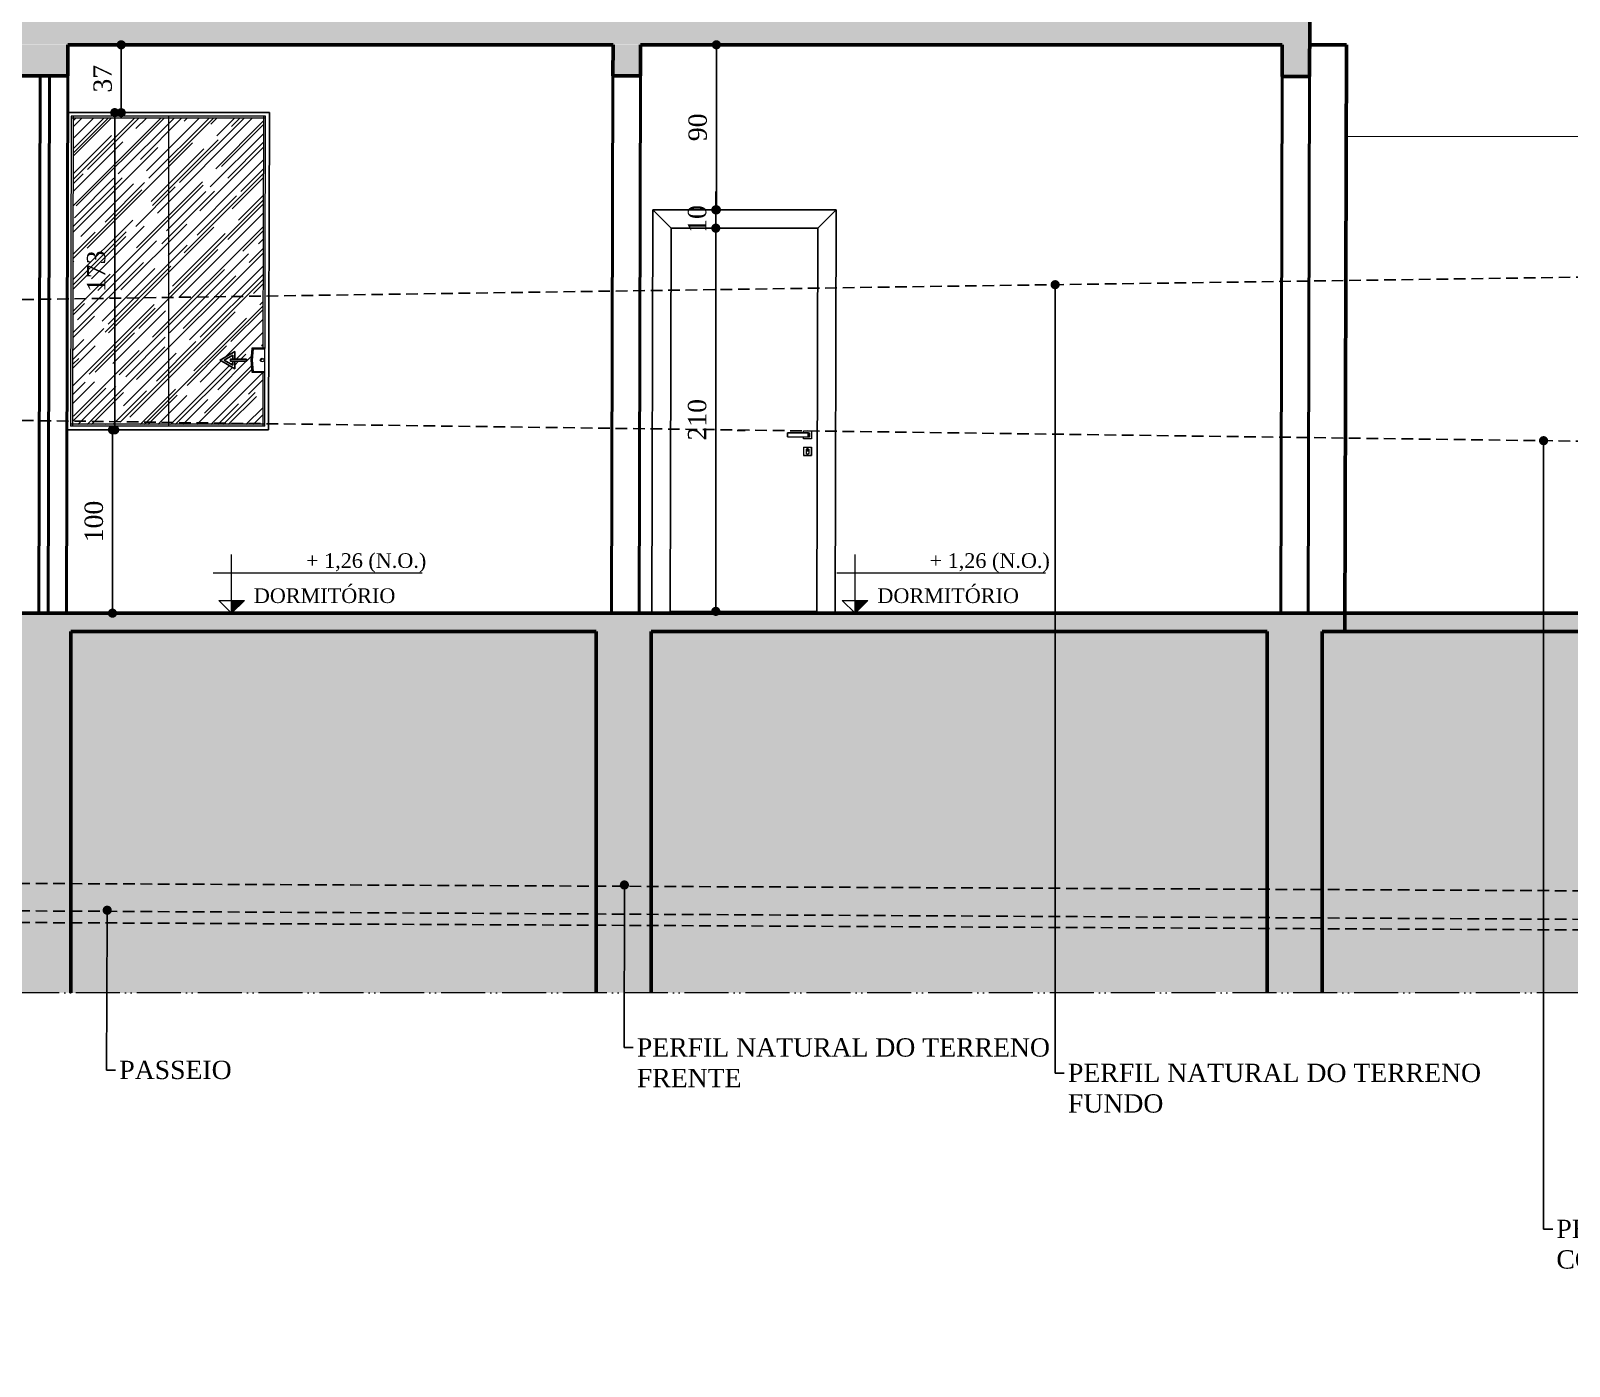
# Model space of a CAD drawing. Header units: millimetres. Extents: x 103208 to 171806, y -164 to 10038.
# Drawn here: x 113934 to 114773, y 2259 to 2987 of the extents above; entities that cross this region are included whole.
import ezdxf
from ezdxf import colors
from ezdxf.entities.mleader import LeaderData, LeaderLine
from ezdxf.math import Vec2, Vec3

# ---------------------------------------------------------------- set-up
doc = ezdxf.new("R2010")
doc.units = ezdxf.units.MM
doc.linetypes.add('ACAD_ISO05W100', pattern=[33, 24, -3, 0, -3, 0, -3])
doc.linetypes.add('HIDDEN', pattern=[9.525, 6.35, -3.175])
for name, color, linetype in [('ACESSORIOS', 2, 'Continuous'), ('Grama', 84, 'Continuous'), ('Piso', 55, 'Continuous'), ('Piso Lay-out', 19, 'Continuous'), ('Portas-Cotas', 2, 'Continuous'), ('Projeção Janela - Viga', 1, 'HIDDEN'), ('Projeção perfil', 74, 'HIDDEN')]:
    doc.layers.add(name, color=color, linetype=linetype)
for name, color, linetype, lineweight in [('Hachura', 1, 'Continuous', 9), ('MURO', 3, 'Continuous', 0), ('Parede Baixa', 5, 'Continuous', 50), ('Parede Corte', 4, 'Continuous', 40), ('Perfil Natural-1', 241, 'HIDDEN', 25), ('Perfil Natural-2', 40, 'HIDDEN', 25), ('Perfil Natural-4', 150, 'HIDDEN', 25), ('Pisos Externos', 15, 'Continuous', 9), ('Portas - Janelas', 2, 'Continuous', 20), ('Projeção Balanço', 2, 'ACAD_ISO05W100', 20)]:
    doc.layers.add(name, color=color, linetype=linetype, lineweight=lineweight)
doc.styles.add('Valéria', font='romantic.ttf', dxfattribs={"height": 10})
doc.styles.add('Valéria1', font='romantic.ttf', dxfattribs={"height": 10})
doc.dimstyles.new('Cota - 50', dxfattribs={"dimtxt": 10, "dimasz": 5, "dimexe": 10, "dimexo": 20, "dimgap": 5, "dimtad": 1, "dimtxsty": 'Valéria', "dimblk": 'DOT', "dimcen": 0, "dimclrd": 12, "dimclre": 12, "dimclrt": 2, "dimazin": 2, "dimtfac": 1, "dimtix": 1, "dimtmove": 0, "dimatfit": 3, "dimldrblk": 'DOT', "dimfxl": 1, "dimarcsym": 0})
pattern_1 = [(95, (7823.838, -2144.868), (14.009465, 11.755338), [1.905, -20.955]), (40, (7823.838, -2144.868), (-16.0018453, 11.017673), [1.524, -16.7640584]), (145.451445, (7825.005, -2143.888), (-1.9923798, 22.7730102), [1.619001, -17.8090245]), (91.1842, (7820.246, -2141.276), (22.1410243, 16.1953413), [2.8575, -31.4325]), (141.635558, (7822.09, -2139.926), (-0.708662, 34.2826764), [2.428502, -26.713561]), (36.18415, (7820.246, -2141.276), (-0.708662, 34.282676), [2.285997, -25.145973]), (66, (7822.94, -2140.378), (17.951998, 3.489515), [1.905, -20.955]), (11, (7822.94, -2140.378), (-8.6539927, 17.3941193), [1.524, -16.764]), (116.451445, (7824.436, -2140.087), (9.2980052, 20.8836343), [1.619001, -17.8089938]), (82.5, (7823.838, -2144.868), (-5.7605469, 6.19734137), [0, -16.5608, 0, -17.018, 0, -16.8275]), (52.5, (7823.838, -2144.868), (-2.3589727, 11.8087), [0, -9.7028, 0, -16.1798, 0, -6.4135]), (12.5, (7819.8326, -2148.873), (9.9927863, 9.18261956), [0, -6.35, 0, -19.812, 0, -26.289]), (2.5, (7818.037, -2150.669), (8.6763904, 12.2722393), [0, -8.255, 0, -13.1572, 0, -18.669])]

# ---------------------------------------------------------------- blocks, each defined once
blk = doc.blocks.new('_Dot')
at = {"color": 0, "linetype": 'ByBlock', "lineweight": -2}
blk.add_line((-0.5, 0), (-1, 0), dxfattribs=at)
at = {"color": 0, "linetype": 'ByBlock', "const_width": 0.5}
blk.add_lwpolyline([(-0.25, 0, 1), (0.25, 0, 1)], format="xyb", close=True, dxfattribs=at)
blk = doc.blocks.new('*D894')
at = {"color": 12, "lineweight": -2, "transparency": 16777216}
for p, q in [((114286.73, 2979.45), (114318.1, 2979.45)), ((114308.1, 2894.45), (114308.1, 2974.45)), ((114302.97, 2889.45), (114318.1, 2889.45))]:
    blk.add_line(p, q, dxfattribs=at)
at = {"layer": 'Defpoints', "color": 0, "transparency": 16777216}
for p in [(114266.73, 2979.45), (114308.1, 2979.45), (114282.97, 2889.45)]:
    blk.add_point(p, dxfattribs=at)
at = {"color": 12, "lineweight": -2, "transparency": 16777216, "xscale": 5, "yscale": 5, "zscale": 5}
for p, rotation in [((114308.1, 2979.45), 90), ((114308.1, 2889.45), 270)]:
    blk.add_blockref('_Dot', p, dxfattribs=dict(at, rotation=rotation))
at = {"color": 2, "transparency": 16777216, "insert": (114297.93, 2934.45), "char_height": 10, "attachment_point": 5, "rotation": 90, "style": 'Valéria'}
blk.add_mtext('90', dxfattribs=at)
blk = doc.blocks.new('*D897')
at = {"color": 12, "lineweight": -2, "transparency": 16777216}
for p, q in [((113959.93, 2942.45), (113969.93, 2942.45)), ((113979.93, 2937.45), (113979.93, 2774.45)), ((113959.93, 2769.45), (113969.93, 2769.45))]:
    blk.add_line(p, q, dxfattribs=at)
at = {"layer": 'Defpoints', "color": 0, "transparency": 16777216}
for p in [(113979.93, 2942.45), (113979.93, 2769.45), (113979.93, 2769.45)]:
    blk.add_point(p, dxfattribs=at)
at = {"color": 12, "lineweight": -2, "transparency": 16777216, "xscale": 5, "yscale": 5, "zscale": 5}
for p, rotation in [((113979.93, 2942.45), 90), ((113979.93, 2769.45), 270)]:
    blk.add_blockref('_Dot', p, dxfattribs=dict(at, rotation=rotation))
at = {"color": 2, "transparency": 16777216, "insert": (113969.83, 2855.95), "char_height": 10, "attachment_point": 5, "rotation": 90, "style": 'Valéria'}
blk.add_mtext('173', dxfattribs=at)
blk = doc.blocks.new('*D898')
at = {"color": 12, "lineweight": -2, "transparency": 16777216}
for p, q in [((113963.47, 2979.45), (113973.47, 2979.45)), ((113983.47, 2974.45), (113983.47, 2947.45)), ((113963.47, 2942.45), (113973.47, 2942.45))]:
    blk.add_line(p, q, dxfattribs=at)
at = {"layer": 'Defpoints', "color": 0, "transparency": 16777216}
for p in [(113983.47, 2979.45), (113983.47, 2942.45), (113983.47, 2942.45)]:
    blk.add_point(p, dxfattribs=at)
at = {"color": 12, "lineweight": -2, "transparency": 16777216, "xscale": 5, "yscale": 5, "zscale": 5}
for p, rotation in [((113983.47, 2979.45), 90), ((113983.47, 2942.45), 270)]:
    blk.add_blockref('_Dot', p, dxfattribs=dict(at, rotation=rotation))
at = {"color": 2, "transparency": 16777216, "insert": (113973.37, 2960.95), "char_height": 10, "attachment_point": 5, "rotation": 90, "style": 'Valéria'}
blk.add_mtext('37', dxfattribs=at)
blk = doc.blocks.new('*D899')
at = {"color": 12, "lineweight": -2, "transparency": 16777216}
for p, q in [((114343.49, 2879.45), (114297.77, 2879.45)), ((114307.77, 2675.45), (114307.77, 2874.45)), ((114342.98, 2670.45), (114297.77, 2670.45))]:
    blk.add_line(p, q, dxfattribs=at)
at = {"layer": 'Defpoints', "color": 0, "transparency": 16777216}
for p in [(114307.77, 2879.45), (114363.49, 2879.45, -90895.77), (114362.98, 2670.45, -132275.13)]:
    blk.add_point(p, dxfattribs=at)
at = {"color": 12, "lineweight": -2, "transparency": 16777216, "xscale": 5, "yscale": 5, "zscale": 5}
for p, rotation in [((114307.77, 2879.45), 90), ((114307.77, 2670.45), 270)]:
    blk.add_blockref('_Dot', p, dxfattribs=dict(at, rotation=rotation))
at = {"color": 2, "transparency": 16777216, "insert": (114297.66, 2774.95), "char_height": 10, "attachment_point": 5, "rotation": 90, "style": 'Valéria'}
blk.add_mtext('210', dxfattribs=at)
blk = doc.blocks.new('*D900')
at = {"color": 12, "lineweight": -2, "transparency": 16777216}
for p, q in [((114307.77, 2894.45), (114307.77, 2899.45)), ((114288.1, 2889.45), (114297.77, 2889.45)), ((114307.77, 2879.45), (114307.77, 2889.45)), ((114343.49, 2879.45), (114297.77, 2879.45)), ((114307.77, 2874.45), (114307.77, 2869.45))]:
    blk.add_line(p, q, dxfattribs=at)
at = {"layer": 'Defpoints', "color": 0, "transparency": 16777216}
for p in [(114307.77, 2889.45), (114308.1, 2889.45, -132275.13), (114363.49, 2879.45, -90895.77)]:
    blk.add_point(p, dxfattribs=at)
at = {"color": 12, "lineweight": -2, "transparency": 16777216, "xscale": 5, "yscale": 5, "zscale": 5}
for p, rotation in [((114307.77, 2889.45), 270), ((114307.77, 2879.45), 90)]:
    blk.add_blockref('_Dot', p, dxfattribs=dict(at, rotation=rotation))
at = {"color": 2, "transparency": 16777216, "insert": (114297.66, 2884.45), "char_height": 10, "attachment_point": 5, "rotation": 90, "style": 'Valéria'}
blk.add_mtext('10', dxfattribs=at)
blk = doc.blocks.new('*D891')
at = {"color": 12, "lineweight": -2, "transparency": 16777216}
for p, q in [((113973.83, 2769.45), (113988.68, 2769.45)), ((113978.68, 2674.45), (113978.68, 2764.45)), ((113973.59, 2669.45), (113988.68, 2669.45))]:
    blk.add_line(p, q, dxfattribs=at)
at = {"layer": 'Defpoints', "color": 0, "transparency": 16777216}
for p in [(113953.83, 2769.45, -132275.13), (113978.68, 2769.45), (113953.59, 2669.45, -98179.3)]:
    blk.add_point(p, dxfattribs=at)
at = {"color": 12, "lineweight": -2, "transparency": 16777216, "xscale": 5, "yscale": 5, "zscale": 5}
for p, rotation in [((113978.68, 2769.45), 90), ((113978.68, 2669.45), 270)]:
    blk.add_blockref('_Dot', p, dxfattribs=dict(at, rotation=rotation))
at = {"color": 2, "transparency": 16777216, "insert": (113968.57, 2719.45), "char_height": 10, "attachment_point": 5, "rotation": 90, "style": 'Valéria'}
blk.add_mtext('100', dxfattribs=at)

msp = doc.modelspace()

# ---------------------------------------------------------------- hatches: boundary and pattern name
at = {"layer": 'Grama', "transparency": 33554559}
h = msp.add_hatch(dxfattribs=at)
h.set_pattern_fill('AR-RROOF', color=33, scale=0.4, angle=45)
h.set_pattern_definition([(45, (-27289.834, 1133.06), (8.6210459, 22.9894557), [152.4, -20.32, 50.8, -10.16]), (45, (-27283.871, 1146.207), (-16.7391974, 2.3707876), [30.48, -3.3528, 60.96, -7.62]), (45, (-27292.349, 1142.759), (32.54444818, 42.17128274), [81.28, -14.224, 40.64, -10.16])])
h.paths.add_polyline_path([(114043.11778, 2806.87855), (114043.11778, 2808.03055), (114051.75778, 2808.03055), (114051.75778, 2806.87855)])
h.paths.add_polyline_path([(114045.42178, 2802.79879), (114037.35778, 2807.45455), (114045.42178, 2812.1103), (114045.42178, 2808.03055), (114044.26978, 2808.03055), (114044.26978, 2810.11498), (114039.66178, 2807.45455), (114044.26978, 2804.79412), (114044.26978, 2806.87855), (114045.42178, 2806.87855)])
edge = h.paths.add_edge_path()
edge.add_arc((114060.33908, 2807.45455), 1, 60.01838675, 299.98161325)
edge.add_line((114060.8388, 2806.58836), (114060.8388, 2808.32073))
h.paths.add_polyline_path([(114060.8388, 2800.95454), (114054.68312, 2800.95454), (114054.13266, 2807.45454), (114054.68312, 2813.95455), (114060.8388, 2813.95455), (114060.8388, 2939.45454), (113957.24811, 2939.45454), (113957.24811, 2772.34238), (114060.8388, 2772.34238)])
at = {"layer": 'Hachura'}
h = msp.add_hatch(dxfattribs=at)
h.set_pattern_fill('EARTH', color=256, scale=2, angle=45)
h.set_pattern_definition([(45, (7824.418, -2144.957), (2e-15, 17.9605122), [12.7, -12.7]), (45, (7821.05, -2141.589), (2e-15, 17.9605122), [12.7, -12.7]), (45, (7817.682, -2138.222), (2e-15, 17.9605122), [12.7, -12.7]), (135, (7817.682, -2135.976), (-17.9605122, 2e-15), [12.7, -12.7]), (135, (7821.05, -2132.609), (-17.9605122, 2e-15), [12.7, -12.7]), (135, (7824.418, -2129.241), (-17.9605122, 2e-15), [12.7, -12.7])])
h.paths.add_polyline_path([(113157.65627, 2462.36553), (113128.32289, 2462.36553), (113128.32289, 2733.55513), (113157.65627, 2733.55513)])
h.paths.add_polyline_path([(113313.47221, 2461.55513), (113188.67727, 2461.72096), (113188.13924, 2658.55513), (113312.21534, 2658.14993)])
h.paths.add_polyline_path([(113578.47221, 2461.55513), (113343.47221, 2462.36553), (113343.47221, 2658.96033), (113578.47221, 2658.14993)])
h.paths.add_polyline_path([(113926.6415, 2462.36553), (113608.47221, 2461.55513), (113608.47221, 2658.14993), (113926.6415, 2658.96033)])
h.paths.add_polyline_path([(114242.4886, 2462.36553), (113956.6415, 2462.36553), (113956.6415, 2658.55513), (114242.4886, 2658.55513)])
h.paths.add_polyline_path([(114608.61409, 2462.85975), (114272.4886, 2462.36553), (114272.4886, 2658.55513), (114608.61409, 2659.04934)])
h.paths.add_polyline_path([(114638.61409, 2658.55513), (114638.61409, 2462.36553), (114982.56193, 2462.43906), (114983.04463, 2658.55513)])
at = {"layer": 'Portas - Janelas'}
for points in [[(114050.66764, 2676.45455), (114043.66764, 2676.45455), (114043.66764, 2669.45455)], [(114390.80017, 2676.45455), (114383.80017, 2676.45455), (114383.80017, 2669.45455)]]:
    msp.add_hatch(color=256, dxfattribs=at).paths.add_polyline_path(points)
at = {"layer": 'Portas-Cotas'}
h = msp.add_hatch(dxfattribs=at)
h.set_pattern_fill('AR-CONC', color=256, scale=0.1, angle=45)
h.set_pattern_definition([(95, (681.49, 8218.683), (14.009465, 11.755338), [1.905, -20.955]), (40, (681.49, 8218.683), (-16.0018453, 11.017673), [1.524, -16.7640584]), (145.451445, (682.658, 8219.663), (-1.9923798, 22.7730102), [1.619001, -17.8090245]), (91.1842, (677.898, 8222.275), (22.1410243, 16.1953413), [2.8575, -31.4325]), (141.635558, (679.743, 8223.625), (-0.708662, 34.2826764), [2.428502, -26.713561]), (36.18415, (677.898, 8222.275), (-0.708662, 34.2826764), [2.285997, -25.145973]), (66, (680.592, 8223.173), (17.951998, 3.489515), [1.905, -20.955]), (11, (680.592, 8223.173), (-8.6539927, 17.3941193), [1.524, -16.764]), (116.451445, (682.088, 8223.464), (9.2980052, 20.8836343), [1.619001, -17.8089938]), (82.5, (681.4904, 8218.683), (-5.7605469, 6.19734137), [0, -16.5608, 0, -17.018, 0, -16.8275]), (52.5, (681.49, 8218.683), (-2.3589727, 11.8087), [0, -9.7028, 0, -16.1798, 0, -6.4135]), (12.5, (677.485, 8214.678), (9.9927863, 9.18261956), [0, -6.35, 0, -19.812, 0, -26.289]), (2.5, (675.689, 8212.882), (8.6763904, 12.2722393), [0, -8.255, 0, -13.1572, 0, -18.669])])
h.paths.add_polyline_path([(113320.39246, 2979.45454), (113335.39245, 2979.45454), (113335.39245, 2962.45454), (113320.39246, 2962.45454)])
h.paths.add_polyline_path([(113320.39246, 2992.45454), (114631.75709, 2992.26946), (114631.75709, 2979.26946), (113320.39246, 2979.45454)])
h.paths.add_polyline_path([(113585.39245, 2979.45454), (113600.39245, 2979.45454), (113600.39245, 2962.45454), (113585.39245, 2962.45454)])
h.paths.add_polyline_path([(113929.34607, 2979.45454), (113954.30448, 2979.45454), (113954.30448, 2962.45454), (113929.34607, 2962.45454)])
h.paths.add_polyline_path([(114251.71325, 2979.45454), (114266.71329, 2979.45454), (114266.71329, 2962.45454), (114251.71325, 2962.45454)])
h.paths.add_polyline_path([(114616.72028, 2979.26955), (114631.72033, 2979.26945), (114631.72033, 2962.26945), (114616.72028, 2962.26955)])
h = msp.add_hatch(dxfattribs=at)
h.set_pattern_fill('AR-CONC', color=256, scale=0.1, angle=45)
h.set_pattern_definition(pattern_1)
h.paths.add_polyline_path([(113157.82411, 2767.45454), (113172.58394, 2767.45454), (113172.58394, 2669.45454), (113157.82411, 2669.45454)])
h.paths.add_polyline_path([(113187.07642, 2462.38101), (113157.82411, 2462.38101), (113157.82411, 2669.45454), (113187.07642, 2669.45454)])
h.paths.add_polyline_path([(113472.58484, 2669.45454), (113187.55947, 2669.45454), (113187.55947, 2659.45454), (113472.58484, 2659.45454)])
h.paths.add_polyline_path([(113342.89245, 2462.45454), (113312.89245, 2462.45454), (113312.89245, 2659.45454), (113342.89245, 2659.45454)])
h.paths.add_polyline_path([(113472.58484, 2667.45454), (113628.99295, 2667.45454), (113628.99295, 2659.45454), (113472.58484, 2659.45454)])
h.paths.add_polyline_path([(113577.89245, 2659.45454), (113607.89245, 2659.45454), (113607.89245, 2462.45454), (113577.89245, 2462.45454)])
h.paths.add_polyline_path([(113628.99295, 2659.45454), (113928.58621, 2659.45454), (113928.58621, 2669.45454), (113628.99295, 2669.45454)])
h.paths.add_polyline_path([(113928.58621, 2659.45454), (114982.46487, 2659.45454), (114982.70972, 2669.06581), (113928.58621, 2669.45454)])
h = msp.add_hatch(dxfattribs=at)
h.set_pattern_fill('AR-CONC', color=256, scale=0.1, angle=45)
h.set_pattern_definition(pattern_1)
h.paths.add_polyline_path([(113926.06174, 2659.45454), (113956.06174, 2659.45454), (113956.06174, 2462.45454), (113926.06174, 2462.45454)])
h.paths.add_polyline_path([(114242.4886, 2659.45454), (114272.4886, 2659.45454), (114272.4886, 2462.45454), (114242.4886, 2462.45454)])
h.paths.add_polyline_path([(114608.61409, 2659.45454), (114638.61409, 2659.45454), (114638.61409, 2462.45454), (114608.61409, 2462.45454)])

# ---------------------------------------------------------------- linework, layer by layer
at = {"layer": 'ACESSORIOS'}
for p, q in [((113954.25545, 2942.45454), (113953.8314, 2769.45454)), ((114064.25578, 2942.45454), (113954.25545, 2942.45454)), ((114063.83173, 2769.45454, 37558.4466), (114064.25578, 2942.45454, 43532.66334)), ((114272.97435, 2669.47906, -290463.36611), (114273.51355, 2889.45454, -282866.94273)), ((114373.51385, 2889.45454, -324584.01533), (114273.51355, 2889.45454, -324584.01533)), ((114372.97453, 2669.43003, -290456.59445), (114373.51385, 2889.45454, -282858.47815)), ((114282.97432, 2669.45454, -290463.36611), (114283.48906, 2879.45454, -283211.42672)), ((114363.4893, 2879.45454, -324584.01533), (114283.48906, 2879.45454, -324584.01533)), ((114362.97456, 2669.45454, -290456.59445), (114363.4893, 2879.45454, -283204.65506)), ((114063.83173, 2769.45454), (113953.8314, 2769.45454)), ((114362.97701, 2670.45454, -324584.01533), (114282.97677, 2670.45454, -324584.01533))]:
    msp.add_line(p, q, dxfattribs=at)
at = {"layer": 'Hachura'}
for p, q in [((113956.25056, 2940.45454), (113955.83631, 2771.45454)), ((114062.25087, 2940.45454), (113956.25056, 2940.45454)), ((114061.83663, 2771.45454, 37627.34339), (114062.25087, 2940.45454, 43463.42795)), ((114062.25578, 2942.45454, 43532.49404), (114062.25579, 2942.45945, 43532.66334)), ((114283.48906, 2879.45454, -324584.01533), (114273.51355, 2889.45454, -324584.01533)), ((114363.4893, 2879.45454, -324584.01533), (114373.51385, 2889.45454, -324584.01533)), ((113953.8363, 2771.45454), (113953.8314, 2771.45454)), ((113955.83141, 2769.45454), (113955.8314, 2769.44964)), ((114061.83663, 2771.45454), (113955.83631, 2771.45454)), ((114319.42696, 2768.95454), (114319.36696, 2768.89454)), ((114319.42696, 2768.89454), (114319.36696, 2768.89454)), ((114319.42696, 2768.95454), (114319.42696, 2768.89454)), ((114323.80696, 2768.95454), (114319.42696, 2768.95454)), ((114323.80696, 2768.89454), (114323.80696, 2768.95454)), ((114323.80696, 2768.95454), (114323.86696, 2768.89454)), ((114323.86696, 2768.89454), (114323.80696, 2768.89454)), ((114346.91412, 2767.80454, -324584.01533), (114346.85412, 2767.74454, -324584.01533)), ((114346.85412, 2767.74454, -324584.01533), (114346.91412, 2767.74454, -324584.01533)), ((114346.85412, 2765.66454, -324584.01533), (114346.85412, 2767.74454, -324584.01533)), ((114346.91412, 2765.60454, -324584.01533), (114346.85412, 2765.66454, -324584.01533)), ((114346.91412, 2765.66454, -324584.01533), (114346.85412, 2765.66454, -324584.01533)), ((114346.91412, 2767.74454, -324584.01533), (114346.91412, 2767.80454, -324584.01533)), ((114346.91412, 2767.80454, -324584.01533), (114348.17381, 2767.80454, -324584.01533)), ((114358.14412, 2767.74454, -324584.01533), (114346.91412, 2767.74454, -324584.01533)), ((114346.91412, 2767.74454, -324584.01533), (114346.91412, 2765.66454, -324584.01533)), ((114346.91412, 2765.66454, -324584.01533), (114358.14412, 2765.66454, -324584.01533)), ((114346.91412, 2765.60454, -324584.01533), (114346.91412, 2765.66454, -324584.01533)), ((114346.91412, 2765.60454, -324584.01533), (114348.17381, 2765.60454, -324584.01533)), ((114348.17381, 2767.80454, -324584.01533), (114350.73631, 2767.80454, -324584.01533)), ((114348.17381, 2765.60454, -324584.01533), (114350.73631, 2765.60454, -324584.01533)), ((114350.73631, 2767.80454, -324584.01533), (114352.44464, 2767.80454, -324584.01533)), ((114350.73631, 2765.60454, -324584.01533), (114352.44464, 2765.60454, -324584.01533)), ((114352.44464, 2767.80454, -324584.01533), (114355.55412, 2767.80454, -324584.01533)), ((114352.44464, 2765.60454, -324584.01533), (114355.55412, 2765.60454, -324584.01533)), ((114355.55412, 2767.80454, -324584.01533), (114355.55412, 2768.89454, -324584.01533)), ((114355.55412, 2767.80454, -324584.01533), (114355.61412, 2767.80454, -324584.01533)), ((114355.55412, 2764.51454, -324584.01533), (114355.55412, 2765.60454, -324584.01533)), ((114355.55412, 2765.60454, -324584.01533), (114355.61412, 2765.60454, -324584.01533)), ((114355.61412, 2764.45454, -324584.01533), (114355.55412, 2764.51454, -324584.01533)), ((114355.55412, 2764.51454, -324584.01533), (114355.61412, 2764.51454, -324584.01533)), ((114355.61412, 2767.80454, -324584.01533), (114355.61412, 2768.89454, -324584.01533)), ((114355.61412, 2768.89454, -324584.01533), (114359.99412, 2768.89454, -324584.01533)), ((114355.61412, 2767.80454, -324584.01533), (114356.64412, 2767.80454, -324584.01533)), ((114355.61412, 2764.51454, -324584.01533), (114355.61412, 2765.60454, -324584.01533)), ((114355.61412, 2765.60454, -324584.01533), (114356.64412, 2765.60454, -324584.01533)), ((114359.99412, 2764.51454, -324584.01533), (114355.61412, 2764.51454, -324584.01533)), ((114355.61412, 2764.51454, -324584.01533), (114355.61412, 2764.45454, -324584.01533)), ((114359.99412, 2764.45454, -324584.01533), (114355.61412, 2764.45454, -324584.01533)), ((114356.64412, 2767.86454, -324584.01533), (114358.96412, 2767.86454, -324584.01533)), ((114356.64412, 2767.80454, -324584.01533), (114356.64412, 2767.86454, -324584.01533)), ((114356.64412, 2767.80454, -324584.01533), (114356.67412, 2767.80454, -324584.01533)), ((114356.64412, 2765.54454, -324584.01533), (114356.64412, 2765.60454, -324584.01533)), ((114356.64412, 2765.60454, -324584.01533), (114356.67412, 2765.60454, -324584.01533)), ((114358.96412, 2765.54454, -324584.01533), (114356.64412, 2765.54454, -324584.01533)), ((114356.67412, 2767.80454, -324584.01533), (114356.76412, 2767.80454, -324584.01533)), ((114356.67412, 2765.60454, -324584.01533), (114356.76412, 2765.60454, -324584.01533)), ((114356.76412, 2767.80454, -324584.01533), (114358.14412, 2767.80454, -324584.01533)), ((114356.76412, 2765.60454, -324584.01533), (114358.14412, 2765.60454, -324584.01533)), ((114358.26412, 2767.80454, -324584.01533), (114358.14412, 2767.80454, -324584.01533)), ((114358.14412, 2767.80454, -324584.01533), (114358.14412, 2767.74454, -324584.01533)), ((114358.14412, 2767.80454, -324584.01533), (114358.18412, 2767.76454, -324584.01533)), ((114358.14412, 2765.66454, -324584.01533), (114358.14412, 2767.74454, -324584.01533)), ((114358.14412, 2765.66454, -324584.01533), (114358.14412, 2765.60454, -324584.01533)), ((114358.14412, 2765.60454, -324584.01533), (114358.18412, 2765.64454, -324584.01533)), ((114358.14412, 2765.60454, -324584.01533), (114358.26412, 2765.60454, -324584.01533)), ((114358.18412, 2767.76454, -324584.01533), (114358.20412, 2767.74454, -324584.01533)), ((114358.18412, 2765.64454, -324584.01533), (114358.20412, 2765.66454, -324584.01533)), ((114358.20412, 2767.74454, -324584.01533), (114358.26412, 2767.80454, -324584.01533)), ((114358.20412, 2765.66454, -324584.01533), (114358.20412, 2767.74454, -324584.01533)), ((114358.20412, 2765.66454, -324584.01533), (114358.26412, 2765.60454, -324584.01533)), ((114358.26412, 2767.80454, -324584.01533), (114358.84412, 2767.80454, -324584.01533)), ((114358.26412, 2767.80454, -324584.01533), (114358.26412, 2767.74454, -324584.01533)), ((114358.26412, 2767.74454, -324584.01533), (114358.84412, 2767.74454, -324584.01533)), ((114358.26412, 2765.66454, -324584.01533), (114358.26412, 2767.74454, -324584.01533)), ((114358.84412, 2765.66454, -324584.01533), (114358.26412, 2765.66454, -324584.01533)), ((114358.26412, 2765.66454, -324584.01533), (114358.26412, 2765.60454, -324584.01533)), ((114358.26412, 2765.60454, -324584.01533), (114358.84412, 2765.60454, -324584.01533)), ((114358.84412, 2767.74454, -324584.01533), (114358.84412, 2767.80454, -324584.01533)), ((114358.84412, 2767.80454, -324584.01533), (114358.90412, 2767.74454, -324584.01533)), ((114358.84412, 2767.74454, -324584.01533), (114358.84412, 2765.66454, -324584.01533)), ((114358.84412, 2765.60454, -324584.01533), (114358.84412, 2765.66454, -324584.01533)), ((114358.84412, 2765.66454, -324584.01533), (114358.90412, 2765.66454, -324584.01533)), ((114358.84412, 2765.60454, -324584.01533), (114358.90412, 2765.66454, -324584.01533)), ((114358.90412, 2767.74454, -324584.01533), (114358.90412, 2765.66454, -324584.01533)), ((114358.96412, 2767.86454, -324584.01533), (114358.96412, 2765.54454, -324584.01533)), ((114359.99412, 2768.89454, -324584.01533), (114359.99412, 2764.51454, -324584.01533)), ((114359.99412, 2764.45454, -324584.01533), (114359.99412, 2764.51454, -324584.01533)), ((114360.05412, 2764.51454, -324584.01533), (114359.99412, 2764.45454, -324584.01533)), ((114359.99412, 2764.51454, -324584.01533), (114360.05412, 2764.51454, -324584.01533)), ((114360.05412, 2768.89454, -324584.01533), (114360.05412, 2764.51454, -324584.01533)), ((114355.61412, 2759.95454, -324584.01533), (114355.55412, 2759.89454, -324584.01533)), ((114355.55412, 2759.89454, -324584.01533), (114355.55412, 2755.51454, -324584.01533)), ((114355.61412, 2755.45454, -324584.01533), (114355.55412, 2755.51454, -324584.01533)), ((114355.61412, 2759.95454, -324584.01533), (114359.99412, 2759.95454, -324584.01533)), ((114359.99412, 2759.89454, -324584.01533), (114355.61412, 2759.89454, -324584.01533)), ((114355.61412, 2759.89454, -324584.01533), (114355.61412, 2755.51454, -324584.01533)), ((114355.61412, 2755.51454, -324584.01533), (114359.99412, 2755.51454, -324584.01533)), ((114359.99412, 2755.45454, -324584.01533), (114355.61412, 2755.45454, -324584.01533)), ((114357.10412, 2758.70454, -324584.01533), (114357.16829, 2758.84313, -324584.01533)), ((114357.10412, 2758.70454, -324584.01533), (114357.10412, 2756.70454, -324584.01533)), ((114357.16829, 2756.56596, -324584.01533), (114357.10412, 2756.70454, -324584.01533)), ((114357.16829, 2758.84313, -324584.01533), (114357.25955, 2758.96559, -324584.01533)), ((114357.25955, 2756.4435, -324584.01533), (114357.16829, 2756.56596, -324584.01533)), ((114357.20412, 2758.46454, -324584.01533), (114357.22456, 2758.61984, -324584.01533)), ((114357.22456, 2758.30925, -324584.01533), (114357.20412, 2758.46454, -324584.01533)), ((114357.22456, 2758.61984, -324584.01533), (114357.2845, 2758.76454, -324584.01533)), ((114357.2845, 2758.16454, -324584.01533), (114357.22456, 2758.30925, -324584.01533)), ((114357.25955, 2758.96559, -324584.01533), (114357.374, 2759.06671, -324584.01533)), ((114357.374, 2756.34238, -324584.01533), (114357.25955, 2756.4435, -324584.01533)), ((114357.2845, 2758.76454, -324584.01533), (114357.37985, 2758.88881, -324584.01533)), ((114357.37985, 2758.04028, -324584.01533), (114357.2845, 2758.16454, -324584.01533)), ((114357.30412, 2758.46454, -324584.01533), (114357.32115, 2758.59395, -324584.01533)), ((114357.32115, 2758.33513, -324584.01533), (114357.30412, 2758.46454, -324584.01533)), ((114357.32115, 2758.59395, -324584.01533), (114357.3711, 2758.71454, -324584.01533)), ((114357.3711, 2758.21454, -324584.01533), (114357.32115, 2758.33513, -324584.01533)), ((114357.3711, 2758.71454, -324584.01533), (114357.45056, 2758.8181, -324584.01533)), ((114357.45056, 2758.11099, -324584.01533), (114357.3711, 2758.21454, -324584.01533)), ((114357.374, 2759.06671, -324584.01533), (114357.50677, 2759.14218, -324584.01533)), ((114357.50677, 2756.26691, -324584.01533), (114357.374, 2756.34238, -324584.01533)), ((114357.37985, 2758.88881, -324584.01533), (114357.50412, 2758.98416, -324584.01533)), ((114357.50412, 2757.94493, -324584.01533), (114357.37985, 2758.04028, -324584.01533)), ((114357.45056, 2758.8181, -324584.01533), (114357.55412, 2758.89756, -324584.01533)), ((114357.55412, 2758.03153, -324584.01533), (114357.45056, 2758.11099, -324584.01533)), ((114357.50412, 2758.98416, -324584.01533), (114357.64882, 2759.0441, -324584.01533)), ((114357.64882, 2757.88499, -324584.01533), (114357.50412, 2757.94493, -324584.01533)), ((114357.50677, 2759.14218, -324584.01533), (114357.65221, 2759.18878, -324584.01533)), ((114357.65221, 2756.2203, -324584.01533), (114357.50677, 2756.26691, -324584.01533)), ((114357.55412, 2758.89756, -324584.01533), (114357.67471, 2758.94751, -324584.01533)), ((114357.67471, 2757.98158, -324584.01533), (114357.55412, 2758.03153, -324584.01533)), ((114357.64882, 2759.0441, -324584.01533), (114357.80412, 2759.06454, -324584.01533)), ((114357.80412, 2757.86454, -324584.01533), (114357.64882, 2757.88499, -324584.01533)), ((114357.65221, 2759.18878, -324584.01533), (114357.80412, 2759.20454, -324584.01533)), ((114357.80412, 2756.20454, -324584.01533), (114357.65221, 2756.2203, -324584.01533)), ((114357.67471, 2758.94751, -324584.01533), (114357.80412, 2758.96454, -324584.01533)), ((114357.80412, 2757.96454, -324584.01533), (114357.67471, 2757.98158, -324584.01533)), ((114357.70281, 2758.90454, -324584.01533), (114357.70281, 2758.70454, -324584.01533)), ((114357.70281, 2758.90454, -324584.01533), (114357.85315, 2758.90454, -324584.01533)), ((114357.70281, 2758.70454, -324584.01533), (114357.75307, 2758.70454, -324584.01533)), ((114357.75307, 2758.60454, -324584.01533), (114357.70281, 2758.60454, -324584.01533)), ((114357.70281, 2758.60454, -324584.01533), (114357.70281, 2758.46454, -324584.01533)), ((114357.70281, 2758.46454, -324584.01533), (114357.75307, 2758.46454, -324584.01533)), ((114357.75307, 2758.80454, -324584.01533), (114357.85315, 2758.80454, -324584.01533)), ((114357.75307, 2758.80454, -324584.01533), (114357.75307, 2758.75124, -324584.01533)), ((114357.75307, 2758.75124, -324584.01533), (114357.80412, 2758.75124, -324584.01533)), ((114357.75307, 2758.70454, -324584.01533), (114357.75307, 2758.60454, -324584.01533)), ((114357.75307, 2758.46454, -324584.01533), (114357.75307, 2758.16454, -324584.01533)), ((114357.75307, 2758.16454, -324584.01533), (114357.80412, 2758.16454, -324584.01533)), ((114357.80412, 2759.20454, -324584.01533), (114357.95602, 2759.18878, -324584.01533)), ((114357.80412, 2759.06454, -324584.01533), (114357.95941, 2759.0441, -324584.01533)), ((114357.80412, 2758.96454, -324584.01533), (114357.93352, 2758.94751, -324584.01533)), ((114357.80412, 2758.75124, -324584.01533), (114357.80412, 2758.70454, -324584.01533)), ((114357.80412, 2758.70454, -324584.01533), (114357.85315, 2758.70454, -324584.01533)), ((114357.80412, 2758.16454, -324584.01533), (114357.80412, 2758.26454, -324584.01533)), ((114357.80412, 2758.26454, -324584.01533), (114357.85315, 2758.26454, -324584.01533)), ((114357.93352, 2757.98158, -324584.01533), (114357.80412, 2757.96454, -324584.01533)), ((114357.95941, 2757.88499, -324584.01533), (114357.80412, 2757.86454, -324584.01533)), ((114357.95602, 2756.2203, -324584.01533), (114357.80412, 2756.20454, -324584.01533)), ((114357.85315, 2758.80454, -324584.01533), (114357.85315, 2758.90454, -324584.01533)), ((114357.85315, 2758.5642, -324584.01533), (114357.85315, 2758.70454, -324584.01533)), ((114357.85315, 2758.5642, -324584.01533), (114357.89703, 2758.5642, -324584.01533)), ((114357.85315, 2758.46454, -324584.01533), (114357.89703, 2758.46454, -324584.01533)), ((114357.85315, 2758.26454, -324584.01533), (114357.85315, 2758.46454, -324584.01533)), ((114357.89703, 2758.46454, -324584.01533), (114357.89703, 2758.5642, -324584.01533)), ((114357.93352, 2758.94751, -324584.01533), (114358.05412, 2758.89756, -324584.01533)), ((114358.05412, 2758.03153, -324584.01533), (114357.93352, 2757.98158, -324584.01533)), ((114357.95602, 2759.18878, -324584.01533), (114358.10146, 2759.14218, -324584.01533)), ((114358.10146, 2756.26691, -324584.01533), (114357.95602, 2756.2203, -324584.01533)), ((114357.95941, 2759.0441, -324584.01533), (114358.10412, 2758.98416, -324584.01533)), ((114358.10412, 2757.94493, -324584.01533), (114357.95941, 2757.88499, -324584.01533)), ((114358.05412, 2758.89756, -324584.01533), (114358.15767, 2758.8181, -324584.01533)), ((114358.15767, 2758.11099, -324584.01533), (114358.05412, 2758.03153, -324584.01533)), ((114358.10146, 2759.14218, -324584.01533), (114358.23423, 2759.06671, -324584.01533)), ((114358.23423, 2756.34238, -324584.01533), (114358.10146, 2756.26691, -324584.01533)), ((114358.10412, 2758.98416, -324584.01533), (114358.22838, 2758.88881, -324584.01533)), ((114358.22838, 2758.04028, -324584.01533), (114358.10412, 2757.94493, -324584.01533)), ((114358.15767, 2758.8181, -324584.01533), (114358.23713, 2758.71454, -324584.01533)), ((114358.23713, 2758.21454, -324584.01533), (114358.15767, 2758.11099, -324584.01533)), ((114358.22838, 2758.88881, -324584.01533), (114358.32373, 2758.76454, -324584.01533)), ((114358.32373, 2758.16454, -324584.01533), (114358.22838, 2758.04028, -324584.01533)), ((114358.23423, 2759.06671, -324584.01533), (114358.34868, 2758.96559, -324584.01533)), ((114358.34868, 2756.4435, -324584.01533), (114358.23423, 2756.34238, -324584.01533)), ((114358.23713, 2758.71454, -324584.01533), (114358.28708, 2758.59395, -324584.01533)), ((114358.28708, 2758.33513, -324584.01533), (114358.23713, 2758.21454, -324584.01533)), ((114358.28708, 2758.59395, -324584.01533), (114358.30412, 2758.46454, -324584.01533)), ((114358.30412, 2758.46454, -324584.01533), (114358.28708, 2758.33513, -324584.01533)), ((114358.32373, 2758.76454, -324584.01533), (114358.38367, 2758.61984, -324584.01533)), ((114358.38367, 2758.30925, -324584.01533), (114358.32373, 2758.16454, -324584.01533)), ((114358.34868, 2758.96559, -324584.01533), (114358.43994, 2758.84313, -324584.01533)), ((114358.43994, 2756.56596, -324584.01533), (114358.34868, 2756.4435, -324584.01533)), ((114358.38367, 2758.61984, -324584.01533), (114358.40412, 2758.46454, -324584.01533)), ((114358.40412, 2758.46454, -324584.01533), (114358.38367, 2758.30925, -324584.01533)), ((114358.43994, 2758.84313, -324584.01533), (114358.50412, 2758.70454, -324584.01533)), ((114358.50412, 2756.70454, -324584.01533), (114358.43994, 2756.56596, -324584.01533)), ((114358.50412, 2758.70454, -324584.01533), (114358.50412, 2756.70454, -324584.01533)), ((114359.99412, 2759.95454, -324584.01533), (114359.99412, 2759.89454, -324584.01533)), ((114360.05412, 2759.89454, -324584.01533), (114359.99412, 2759.95454, -324584.01533)), ((114359.99412, 2755.51454, -324584.01533), (114359.99412, 2759.89454, -324584.01533)), ((114359.99412, 2759.89454, -324584.01533), (114360.05412, 2759.89454, -324584.01533)), ((114360.05412, 2755.51454, -324584.01533), (114359.99412, 2755.51454, -324584.01533)), ((114360.05412, 2755.51454, -324584.01533), (114359.99412, 2755.45454, -324584.01533)), ((114359.99412, 2755.51454, -324584.01533), (114359.99412, 2755.45454, -324584.01533)), ((114360.05412, 2759.89454, -324584.01533), (114360.05412, 2755.51454, -324584.01533)), ((114043.66764, 2669.45455), (114043.66764, 2701.45455)), ((114383.80017, 2669.45455), (114383.80017, 2701.45455)), ((114033.66764, 2691.45455), (114147.56737, 2691.45455)), ((114373.80017, 2691.45455), (114487.6999, 2691.45455)), ((114036.66764, 2676.45455), (114050.66764, 2676.45455)), ((114036.66764, 2676.45455), (114043.66764, 2669.45455)), ((114050.66764, 2676.45455), (114043.66764, 2669.45455)), ((114376.80017, 2676.45455), (114390.80017, 2676.45455)), ((114376.80017, 2676.45455), (114383.80017, 2669.45455)), ((114390.80017, 2676.45455), (114383.80017, 2669.45455))]:
    msp.add_line(p, q, dxfattribs=at)
at = {"layer": 'MURO'}
msp.add_line((115002.91821, 2929.45454), (114651.61877, 2929.31395, 1021976.23445), dxfattribs=at)
at = {"layer": 'Parede Baixa'}
for p, q in [((114631.69941, 2962.23454, -324584.01533), (114631.77348, 2992.45454, -324584.01533)), ((113954.30448, 2962.45454), (113954.34615, 2979.45454)), ((114251.73408, 2979.45454), (113954.34615, 2979.45454)), ((114251.69241, 2962.45454, -324584.01533), (114251.73408, 2979.45454, -324584.01533)), ((114266.69246, 2962.45454, -324584.01533), (114266.73413, 2979.45454, -324584.01533)), ((114616.74157, 2979.45454), (114266.73413, 2979.45454)), ((114616.69936, 2962.23454, -324584.01533), (114616.74157, 2979.45454, -324584.01533)), ((114651.74167, 2979.45454), (114631.74161, 2979.45454)), ((114650.9573, 2659.45454, -290773.27612), (114651.74167, 2979.45454, -279722.7018)), ((113954.30448, 2962.45454), (113929.3044, 2962.45454)), ((114266.69246, 2962.45454, -324584.01533), (114251.69241, 2962.45454, -324584.01533)), ((114631.69941, 2962.23454, -324584.01533), (114616.69936, 2962.23454, -324584.01533)), ((115012.48947, 2669.45454), (113172.82415, 2669.45454)), ((114242.4886, 2659.45454), (113956.06174, 2659.45454)), ((113956.06174, 2659.45454), (113956.06174, 2462.45454)), ((114242.4886, 2659.45454), (114242.4886, 2462.45454)), ((114608.61409, 2659.45454), (114272.4886, 2659.45454)), ((114272.4886, 2659.45454), (114272.4886, 2462.45454)), ((114608.61409, 2659.45454, -227097.40158), (114608.61409, 2462.45454, -227097.40158)), ((114638.61409, 2659.45454, -227097.40158), (114638.61409, 2462.45454, -227097.40158)), ((114982.46487, 2659.45454, 2750646.68945), (114638.61409, 2659.45454, -102627.38624))]:
    msp.add_line(p, q, dxfattribs=at)
at = {"layer": 'Parede Corte'}
for p, q in [((113938.58618, 2669.43003, 34093.71495), (113939.30437, 2962.43003, 44211.89706)), ((113943.58617, 2669.41778, 34093.71495), (113944.30436, 2962.41778, 44211.89706)), ((113953.58629, 2669.45454, 34095.83109), (113954.30448, 2962.45454, 44214.0132)), ((114250.97422, 2669.45454, -290466.07477), (114251.69241, 2962.45454, -280347.89267)), ((114265.97427, 2669.45454, -290464.80509), (114266.69246, 2962.45454, -280346.62298)), ((114615.98171, 2669.45454, -290430.90827), (114616.69936, 2962.23454, -280320.32355)), ((114630.98176, 2669.45454, -290429.63859), (114631.69941, 2962.23454, -280319.05387))]:
    msp.add_line(p, q, dxfattribs=at)
at = {"layer": 'Perfil Natural-1'}
msp.add_line((113127.23193, 2525.89968, 239953.64251), (115012.11557, 2516.91538, 239953.64251), dxfattribs=at)
at = {"layer": 'Perfil Natural-2'}
msp.add_line((113127.17961, 2504.55346, 28331.37716), (115012.06325, 2495.56916, 28331.37716), dxfattribs=at)
at = {"layer": 'Perfil Natural-4'}
msp.add_line((113127.19653, 2511.45646, 120177.75329), (115012.07701, 2501.18569, 120177.75329), dxfattribs=at)
at = {"layer": 'Piso'}
for points in [[(114045.42178, 2808.03055), (114045.42178, 2812.1103), (114037.35778, 2807.45455), (114045.42178, 2802.79879), (114045.42178, 2806.87855)], [(114044.26978, 2808.03055), (114044.26978, 2810.11498), (114039.66178, 2807.45455), (114044.26978, 2804.79412), (114044.26978, 2806.87855)], [(114051.75778, 2808.03055), (114051.75778, 2806.87855), (114043.11778, 2806.87855), (114043.11778, 2808.03055), (114051.75778, 2808.03055)]]:
    msp.add_lwpolyline(points, dxfattribs=at)
at = {"layer": 'Pisos Externos'}
for p, q in [((114062.24842, 2939.45454), (113956.24811, 2939.45454)), ((113957.25056, 2940.45454), (113956.83631, 2771.45454)), ((114009.25072, 2940.45454), (114009.25072, 2771.45454)), ((114060.9408, 2813.95455, 39094.91322), (114061.25087, 2940.45454, 43463.34331)), ((114061.25577, 2942.45454, 43532.4094), (114061.25579, 2942.4619, 43532.66334)), ((114054.68312, 2813.95455), (114054.13266, 2807.45454)), ((114054.98896, 2813.65454), (114054.46391, 2807.45454)), ((114061.83908, 2813.95455), (114054.68312, 2813.95455)), ((114055.016, 2807.45454), (114055.54105, 2813.65454)), ((114055.54105, 2813.65454), (114061.83908, 2813.65454)), ((114054.13266, 2807.45454), (114054.68312, 2800.95454)), ((114054.98896, 2801.25455), (114054.46391, 2807.45454)), ((114055.54105, 2801.25455), (114055.016, 2807.45454)), ((114054.68312, 2800.95454), (114061.83908, 2800.95454)), ((114055.54105, 2801.25455), (114061.83908, 2801.25455)), ((114060.83663, 2771.45454, 37627.25875), (114060.90894, 2800.95454, 38645.98357)), ((113953.83876, 2772.45454), (113953.8314, 2772.45454)), ((114061.83908, 2772.45454), (113955.83876, 2772.45454)), ((113956.83141, 2769.45454), (113956.83139, 2769.44719))]:
    msp.add_line(p, q, dxfattribs=at)
msp.add_circle((114060.33908, 2807.45455), 1, dxfattribs=at)
at = {"layer": 'Projeção Balanço'}
msp.add_line((115011.98208, 2462.45454), (113127.07642, 2462.45454), dxfattribs=at)
at = {"layer": 'Projeção Janela - Viga'}
msp.add_line((113157.86673, 2784.84085, -318634.52776), (115012.60152, 2760.15776, -318634.52776), dxfattribs=at)
at = {"layer": 'Projeção perfil'}
msp.add_line((113157.97604, 2829.43941, 102829.8206), (115012.83664, 2856.08071, 103380.49541), dxfattribs=at)

# ---------------------------------------------------------------- texts
at = {"layer": 'Portas - Janelas', "char_height": 8, "attachment_point": 1}
for s, insert, style in [('+ 1,26 (N.O.)', (114084.3011, 2702.15308), 'Valéria1'), ('+ 1,26 (N.O.)', (114424.43363, 2702.15308), 'Valéria1'), ('DORMITÓRIO', (114055.80406, 2683.00007), 'Valéria'), ('DORMITÓRIO', (114395.93659, 2683.00007), 'Valéria')]:
    msp.add_mtext(s, dxfattribs=dict(at, insert=insert, style=style))

# ---------------------------------------------------------------- dimensions: what is measured, and where the dimension line sits
for base, p1, p2, picture, middle in [((113983.47341, 2942.45454), (113983.47341, 2979.45454), (113983.47341, 2942.45454), '*D898', (113973.36986, 2960.95454)), ((113978.67911, 2769.45454, 132275.12661), (113953.58629, 2669.45454, 34095.83109), (113953.8314, 2769.45454), '*D891', (113968.56816, 2719.45454, 132275.12661))]:
    dim = msp.add_linear_dim(base=base, p1=p1, p2=p2, angle=90, dimstyle='Cota - 50')
    dim.commit()
    dim.dimension.update_dxf_attribs({"geometry": picture, "text_midpoint": middle})
for base, p1, p2, picture, middle in [((114308.09999, 2979.45454, -324584.01533), (114282.97432, 2889.45454, -324584.01533), (114266.73413, 2979.45454, -324584.01533), '*D894', (114297.92988, 2934.45454, -324584.01533)), ((113979.92911, 2769.45454), (113979.92911, 2942.45454), (113979.92911, 2769.45454), '*D897', (113969.82556, 2855.95454)), ((114307.77325, 2889.45454, -192308.88872), (114363.4893, 2879.45454, -283204.65506), (114308.09999, 2889.45454, -324584.01533), '*D900', (114297.6623, 2884.45454, -192308.88872))]:
    dim = msp.add_linear_dim(base=base, p1=p1, p2=p2, angle=90, dimstyle='Cota - 50', override={"dimtmove": 1})
    dim.commit()
    dim.dimension.update_dxf_attribs({"geometry": picture, "text_midpoint": middle})
dim = msp.add_linear_dim(base=(114307.77325, 2879.45454, -192308.88872), p1=(114362.97701, 2670.45454, -324584.01533), p2=(114363.4893, 2879.45454, -283204.65506), angle=90, text='210', dimstyle='Cota - 50')
dim.commit()
dim.dimension.update_dxf_attribs({"geometry": '*D899', "text_midpoint": (114297.6623, 2774.95454, -192308.88872)})

# ---------------------------------------------------------------- leaders
at = {"layer": 'Piso Lay-out'}
ml = msp.add_multileader_mtext('Standard', dxfattribs=at)
ml.set_content('PERFIL NATURAL DO TERRENO\\PFUNDO', color=2, style='Valéria')
ml.set_leader_properties(color=15)
ml.set_arrow_properties(name='DOT')
ml.build(insert=Vec2(0, 0))
ml.multileader.update_dxf_attribs({"dogleg_length": 5, "arrow_head_size": 5})
ctx = ml.context
ctx.base_point, ctx.char_height, ctx.arrow_head_size, ctx.plane_origin = Vec3(114497.8851, 2418.62439, 103226.13113), 10, 5, Vec3(114492.00183, 2491.29187, 103226.13113)
notes = []
notes.append((ctx, [(0, (1, 1, 0), (114492.8851, 2418.62439, 103226.13113), (1, 0), 5, [(0, [(114492.8851, 2848.61267, 103226.13113)], 0, [])])]))
ctx.mtext.insert, ctx.mtext.flow_direction = Vec3(114499.8851, 2423.72794, 103226.13113), 5
ml = msp.add_multileader_mtext('Standard', dxfattribs=at)
ml.set_content('PERFIL NATURAL DO TERRENO\\PCORTE', color=2, style='Valéria')
ml.set_leader_properties(color=15)
ml.set_arrow_properties(name='DOT')
ml.build(insert=Vec2(0, 0))
ml.multileader.update_dxf_attribs({"dogleg_length": 5, "arrow_head_size": 5})
ctx = ml.context
ctx.base_point, ctx.char_height, ctx.arrow_head_size, ctx.plane_origin = Vec3(114764.29253, 2333.54056, -318634.52776), 10, 5, Vec3(114758.40926, 2406.20804, -318634.52776)
notes.append((ctx, [(0, (1, 1, 0), (114759.29253, 2333.54056, -318634.52776), (1, 0), 5, [(0, [(114759.29253, 2763.52884, -318634.52776)], 0, [])])]))
ctx.mtext.insert, ctx.mtext.flow_direction = Vec3(114766.29253, 2338.64411, -318634.52776), 5
ml = msp.add_multileader_mtext('Standard', dxfattribs=at)
ml.set_content('PERFIL NATURAL DO TERRENO\\PFRENTE', color=2, style='Valéria')
ml.set_leader_properties(color=15)
ml.set_arrow_properties(name='DOT')
ml.build(insert=Vec2(0, 0))
ml.multileader.update_dxf_attribs({"dogleg_length": 5, "arrow_head_size": 5})
ctx = ml.context
ctx.base_point, ctx.char_height, ctx.arrow_head_size, ctx.plane_origin = Vec3(114262.74926, 2432.48835, 109950.88922), 10, 5, Vec3(114256.86599, 2505.15583, 109950.88922)
notes.append((ctx, [(0, (1, 1, 0), (114257.74926, 2432.48835, 109950.88922), (1, 0), 5, [(0, [(114257.92107, 2521.19687, 109950.88922)], 0, [])])]))
ctx.mtext.insert, ctx.mtext.flow_direction = Vec3(114264.74926, 2437.5919, 109950.88922), 5
ml = msp.add_multileader_mtext('Standard', dxfattribs=at)
ml.set_content('PASSEIO', color=2, style='Valéria')
ml.set_leader_properties(color=15)
ml.set_arrow_properties(name='DOT')
ml.build(insert=Vec2(0, 0))
ml.multileader.update_dxf_attribs({"dogleg_length": 5, "arrow_head_size": 5})
ctx = ml.context
ctx.base_point, ctx.char_height, ctx.arrow_head_size, ctx.plane_origin = Vec3(113980.42747, 2420.24787, 110352.75329), 10, 5, Vec3(113974.5442, 2492.91536, 110352.75329)
notes.append((ctx, [(0, (1, 1, 0), (113975.42747, 2420.24787, 110352.75329), (1, 0), 5, [(0, [(113975.82764, 2507.43206, 110352.75329)], 0, [])])]))
ctx.mtext.insert, ctx.mtext.flow_direction = Vec3(113982.42747, 2425.35143, 110352.75329), 5
for ctx, leaders in notes:
    for number, flags, end, landing, length, lines in leaders:
        leader = LeaderData()
        leader.index, (leader.has_last_leader_line, leader.has_dogleg_vector, leader.attachment_direction) = number, flags
        leader.last_leader_point, leader.dogleg_vector, leader.dogleg_length = Vec3(end), Vec3(landing), length
        for number, points, colour, breaks in lines:
            line = LeaderLine()
            line.index, line.vertices, line.color, line.breaks = number, Vec3.list(points), colors.encode_raw_color(colour), breaks
            leader.lines.append(line)
        ctx.leaders.append(leader)

doc.saveas('drawing.dxf')
